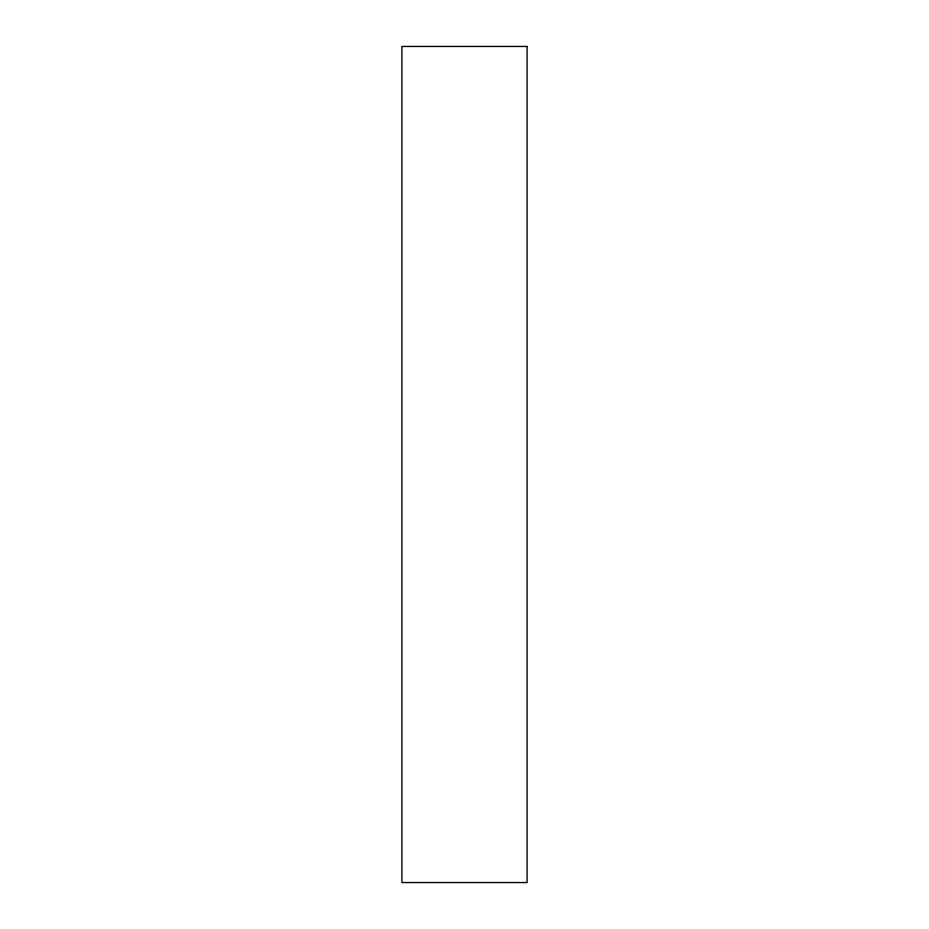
<?xml version="1.0" encoding="UTF-8"?>
<svg xmlns="http://www.w3.org/2000/svg" width="929" height="929" viewBox="0 0 929 929"><rect width="100%" height="100%" fill="white"/><g stroke="black" fill="none" stroke-linecap="round" stroke-linejoin="round"><path stroke-width="1.39" d="M527.091 46.45L401.909 46.45L401.909 882.55L527.091 882.55L527.091 46.45"/></g></svg>
